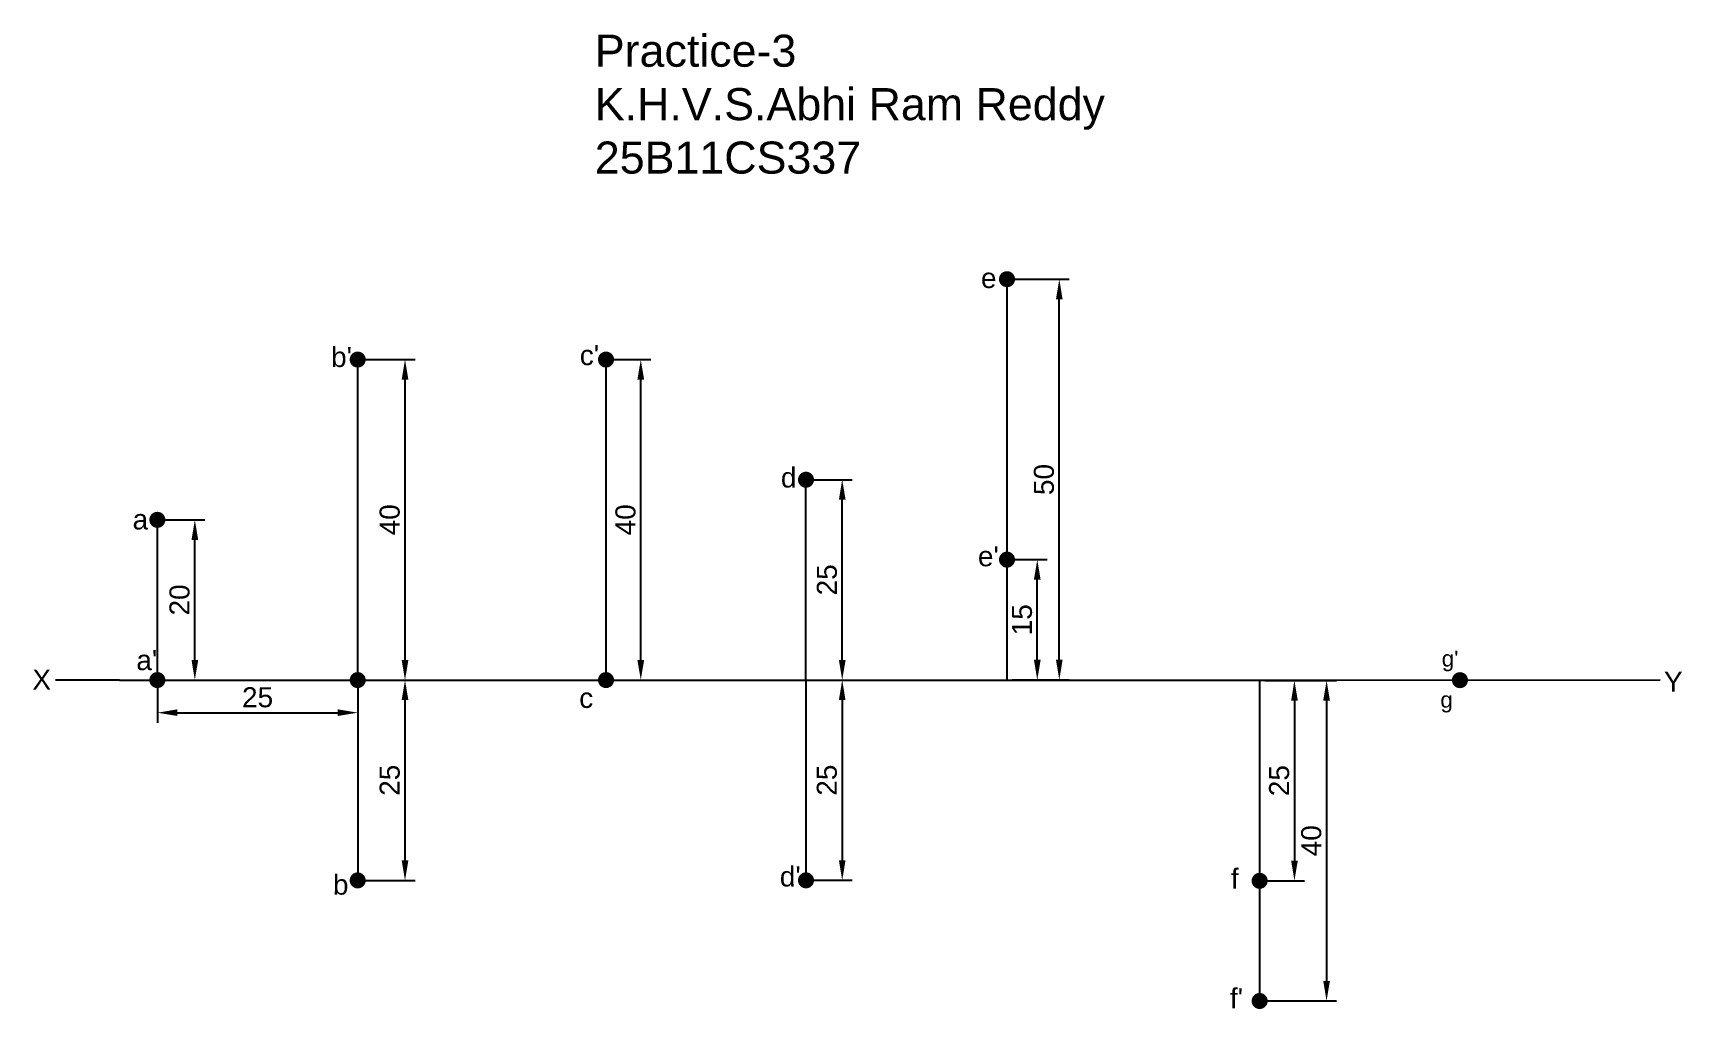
# Model space of a CAD drawing. Header units: millimetres. Extents: x 69 to 275, y 34 to 156.
import ezdxf

# ---------------------------------------------------------------- set-up
doc = ezdxf.new("R2010")
doc.units = ezdxf.units.MM
doc.styles.get("Standard").update_dxf_attribs({"font": 'arial.ttf'})
doc.dimstyles.new('ISO-25', dxfattribs={"dimtxt": 2.5, "dimasz": 2.5, "dimexe": 1.25, "dimexo": 0.625, "dimtad": 1, "dimtxsty": 'Standard', "dimcen": 2.5, "dimadec": 0, "dimazin": 0, "dimtfac": 1, "dimtmove": 0, "dimatfit": 3, "dimfxl": 1, "dimarcsym": 0})

# ---------------------------------------------------------------- blocks, each defined once
blk = doc.blocks.new('*D1')
at = {"color": 0, "lineweight": -2, "transparency": 16777216}
for p, q in [((85.3, 94.9), (90.6, 94.9)), ((89.35, 77.4), (89.35, 92.4)), ((85.3, 74.9), (90.6, 74.9))]:
    blk.add_line(p, q, dxfattribs=at)
at = {"color": 0, "transparency": 16777216}
for points in [[(88.94, 92.4), (89.77, 92.4), (89.35, 94.9)], [(88.94, 77.4), (89.77, 77.4), (89.35, 74.9)]]:
    blk.add_solid(points, dxfattribs=at)
at = {"layer": 'Defpoints', "color": 0, "transparency": 16777216}
for p in [(84.68, 94.9), (89.35, 94.9), (84.68, 74.9)]:
    blk.add_point(p, dxfattribs=at)
at = {"color": 0, "transparency": 16777216, "insert": (87.45, 84.9), "char_height": 2.5, "attachment_point": 5, "rotation": 90}
blk.add_mtext('20', dxfattribs=at)
blk = doc.blocks.new('*D2')
at = {"color": 0, "lineweight": -2, "transparency": 16777216}
for p, q in [((84.68, 74.27), (84.68, 69.58)), ((109.68, 74.27), (109.68, 69.58)), ((87.18, 70.83), (107.18, 70.83))]:
    blk.add_line(p, q, dxfattribs=at)
at = {"color": 0, "transparency": 16777216}
for points in [[(87.18, 71.25), (87.18, 70.42), (84.68, 70.83)], [(107.18, 71.25), (107.18, 70.42), (109.68, 70.83)]]:
    blk.add_solid(points, dxfattribs=at)
at = {"layer": 'Defpoints', "color": 0, "transparency": 16777216}
for p in [(84.68, 74.9), (109.68, 74.9), (109.68, 70.83)]:
    blk.add_point(p, dxfattribs=at)
at = {"color": 0, "transparency": 16777216, "insert": (97.18, 72.74), "char_height": 2.5, "attachment_point": 5}
blk.add_mtext('25', dxfattribs=at)
blk = doc.blocks.new('*D3')
at = {"color": 0, "lineweight": -2, "transparency": 16777216}
for p, q in [((110.3, 114.9), (116.83, 114.9)), ((115.58, 77.4), (115.58, 112.4)), ((110.3, 74.9), (116.83, 74.9))]:
    blk.add_line(p, q, dxfattribs=at)
at = {"color": 0, "transparency": 16777216}
for points in [[(115.16, 112.4), (116, 112.4), (115.58, 114.9)], [(115.16, 77.4), (116, 77.4), (115.58, 74.9)]]:
    blk.add_solid(points, dxfattribs=at)
at = {"layer": 'Defpoints', "color": 0, "transparency": 16777216}
for p in [(109.68, 114.9), (115.58, 114.9), (109.68, 74.9)]:
    blk.add_point(p, dxfattribs=at)
at = {"color": 0, "transparency": 16777216, "insert": (113.68, 94.9), "char_height": 2.5, "attachment_point": 5, "rotation": 90}
blk.add_mtext('40', dxfattribs=at)
blk = doc.blocks.new('*D5')
at = {"color": 0, "lineweight": -2, "transparency": 16777216}
for p, q in [((110.3, 74.9), (116.83, 74.9)), ((115.58, 52.4), (115.58, 72.4)), ((110.3, 49.9), (116.83, 49.9))]:
    blk.add_line(p, q, dxfattribs=at)
at = {"color": 0, "transparency": 16777216}
for points in [[(115.16, 72.4), (116, 72.4), (115.58, 74.9)], [(115.16, 52.4), (116, 52.4), (115.58, 49.9)]]:
    blk.add_solid(points, dxfattribs=at)
at = {"layer": 'Defpoints', "color": 0, "transparency": 16777216}
for p in [(109.68, 74.9), (115.58, 74.9), (109.68, 49.9)]:
    blk.add_point(p, dxfattribs=at)
at = {"color": 0, "transparency": 16777216, "insert": (113.68, 62.4), "char_height": 2.5, "attachment_point": 5, "rotation": 90}
blk.add_mtext('25', dxfattribs=at)
blk = doc.blocks.new('*D16')
at = {"color": 0, "lineweight": -2, "transparency": 16777216}
for p, q in [((141.29, 114.9), (146.25, 114.9)), ((145, 77.4), (145, 112.4)), ((141.29, 74.9), (146.25, 74.9))]:
    blk.add_line(p, q, dxfattribs=at)
at = {"color": 0, "transparency": 16777216}
for points in [[(144.58, 112.4), (145.42, 112.4), (145, 114.9)], [(144.58, 77.4), (145.42, 77.4), (145, 74.9)]]:
    blk.add_solid(points, dxfattribs=at)
at = {"layer": 'Defpoints', "color": 0, "transparency": 16777216}
for p in [(140.66, 114.9), (145, 114.9), (140.66, 74.9)]:
    blk.add_point(p, dxfattribs=at)
at = {"color": 0, "transparency": 16777216, "insert": (143.1, 94.9), "char_height": 2.5, "attachment_point": 5, "rotation": 90}
blk.add_mtext('40', dxfattribs=at)
blk = doc.blocks.new('*D17')
at = {"color": 0, "lineweight": -2, "transparency": 16777216}
for p, q in [((166.24, 99.91), (171.39, 99.91)), ((170.14, 77.41), (170.14, 97.41)), ((166.24, 74.91), (171.39, 74.91))]:
    blk.add_line(p, q, dxfattribs=at)
at = {"color": 0, "transparency": 16777216}
for points in [[(169.72, 97.41), (170.56, 97.41), (170.14, 99.91)], [(169.72, 77.41), (170.56, 77.41), (170.14, 74.91)]]:
    blk.add_solid(points, dxfattribs=at)
at = {"layer": 'Defpoints', "color": 0, "transparency": 16777216}
for p in [(165.62, 99.91), (170.14, 99.91), (165.62, 74.91)]:
    blk.add_point(p, dxfattribs=at)
at = {"color": 0, "transparency": 16777216, "insert": (168.24, 87.41), "char_height": 2.5, "attachment_point": 5, "rotation": 90}
blk.add_mtext('25', dxfattribs=at)
blk = doc.blocks.new('*D18')
at = {"color": 0, "lineweight": -2, "transparency": 16777216}
for p, q in [((166.24, 74.91), (171.39, 74.91)), ((170.14, 72.41), (170.14, 52.41)), ((166.24, 49.91), (171.39, 49.91))]:
    blk.add_line(p, q, dxfattribs=at)
at = {"color": 0, "transparency": 16777216}
for points in [[(169.72, 72.41), (170.55, 72.41), (170.14, 74.91)], [(169.72, 52.41), (170.55, 52.41), (170.14, 49.91)]]:
    blk.add_solid(points, dxfattribs=at)
at = {"layer": 'Defpoints', "color": 0, "transparency": 16777216}
for p in [(165.62, 74.91), (165.62, 49.91), (170.14, 49.91)]:
    blk.add_point(p, dxfattribs=at)
at = {"color": 0, "transparency": 16777216, "insert": (168.23, 62.41), "char_height": 2.5, "attachment_point": 5, "rotation": 90}
blk.add_mtext('25', dxfattribs=at)
blk = doc.blocks.new('*D19')
at = {"color": 0, "lineweight": -2, "transparency": 16777216}
for p, q in [((191.33, 89.93), (195.73, 89.93)), ((194.48, 77.43), (194.48, 87.43)), ((191.33, 74.93), (195.73, 74.93))]:
    blk.add_line(p, q, dxfattribs=at)
at = {"color": 0, "transparency": 16777216}
for points in [[(194.06, 87.43), (194.9, 87.43), (194.48, 89.93)], [(194.06, 77.43), (194.9, 77.43), (194.48, 74.93)]]:
    blk.add_solid(points, dxfattribs=at)
at = {"layer": 'Defpoints', "color": 0, "transparency": 16777216}
for p in [(190.7, 89.93), (194.48, 89.93), (190.7, 74.93)]:
    blk.add_point(p, dxfattribs=at)
at = {"color": 0, "transparency": 16777216, "insert": (192.58, 82.43), "char_height": 2.5, "attachment_point": 5, "rotation": 90}
blk.add_mtext('15', dxfattribs=at)
blk = doc.blocks.new('*D20')
at = {"color": 0, "lineweight": -2, "transparency": 16777216}
for p, q in [((191.33, 124.93), (198.48, 124.93)), ((197.23, 77.43), (197.23, 122.43)), ((191.33, 74.93), (198.48, 74.93))]:
    blk.add_line(p, q, dxfattribs=at)
at = {"color": 0, "transparency": 16777216}
for points in [[(196.81, 122.43), (197.64, 122.43), (197.23, 124.93)], [(196.81, 77.43), (197.64, 77.43), (197.23, 74.93)]]:
    blk.add_solid(points, dxfattribs=at)
at = {"layer": 'Defpoints', "color": 0, "transparency": 16777216}
for p in [(190.7, 124.93), (197.23, 124.93), (190.7, 74.93)]:
    blk.add_point(p, dxfattribs=at)
at = {"color": 0, "transparency": 16777216, "insert": (195.32, 99.93), "char_height": 2.5, "attachment_point": 5, "rotation": 90}
blk.add_mtext('50', dxfattribs=at)
blk = doc.blocks.new('*D21')
at = {"color": 0, "lineweight": -2, "transparency": 16777216}
for p, q in [((222.86, 74.85), (227.82, 74.85)), ((226.57, 72.35), (226.57, 52.35)), ((222.86, 49.85), (227.82, 49.85))]:
    blk.add_line(p, q, dxfattribs=at)
at = {"color": 0, "transparency": 16777216}
for points in [[(226.16, 72.35), (226.99, 72.35), (226.57, 74.85)], [(226.16, 52.35), (226.99, 52.35), (226.57, 49.85)]]:
    blk.add_solid(points, dxfattribs=at)
at = {"layer": 'Defpoints', "color": 0, "transparency": 16777216}
for p in [(222.23, 74.85), (222.23, 49.85), (226.57, 49.85)]:
    blk.add_point(p, dxfattribs=at)
at = {"color": 0, "transparency": 16777216, "insert": (224.67, 62.35), "char_height": 2.5, "attachment_point": 5, "rotation": 90}
blk.add_mtext('25', dxfattribs=at)
blk = doc.blocks.new('*D22')
at = {"color": 0, "lineweight": -2, "transparency": 16777216}
for p, q in [((222.86, 74.85), (231.83, 74.85)), ((230.58, 72.35), (230.58, 37.35)), ((222.86, 34.85), (231.83, 34.85))]:
    blk.add_line(p, q, dxfattribs=at)
at = {"color": 0, "transparency": 16777216}
for points in [[(230.17, 72.35), (231, 72.35), (230.58, 74.85)], [(230.17, 37.35), (231, 37.35), (230.58, 34.85)]]:
    blk.add_solid(points, dxfattribs=at)
at = {"layer": 'Defpoints', "color": 0, "transparency": 16777216}
for p in [(222.23, 74.85), (222.23, 34.85), (230.58, 34.85)]:
    blk.add_point(p, dxfattribs=at)
at = {"color": 0, "transparency": 16777216, "insert": (228.68, 54.85), "char_height": 2.5, "attachment_point": 5, "rotation": 90}
blk.add_mtext('40', dxfattribs=at)

msp = doc.modelspace()

# ---------------------------------------------------------------- linework, layer by layer
for p, q in [((190.702, 74.932), (190.702, 124.932)), ((109.675, 74.9), (109.675, 114.9)), ((140.664, 74.9), (140.664, 114.9)), ((165.618, 74.907), (165.618, 99.907)), ((84.675, 74.9), (84.675, 94.9)), ((190.702, 74.932), (190.702, 89.932)), ((79.955, 74.9), (71.955, 74.9)), ((79.955, 74.9), (186.931, 74.9)), ((84.675, 74.9), (109.675, 74.9)), ((109.675, 74.9), (109.675, 49.9)), ((115.579, 74.9), (140.579, 74.9)), ((165.618, 74.907), (165.618, 49.907)), ((186.931, 74.9), (227.612, 74.9)), ((222.231, 74.849), (222.231, 34.849)), ((222.231, 74.849), (222.231, 49.849)), ((227.612, 74.9), (272.209, 74.939)), ((247.226, 74.89), (272.209, 74.939))]:
    msp.add_line(p, q)
at = {"const_width": 1}
for points in [[(190.202, 124.932, 1), (191.202, 124.932, 1)], [(109.175, 114.9, 1), (110.175, 114.9, 1)], [(140.164, 114.9, 1), (141.164, 114.9, 1)], [(165.118, 99.907, 1), (166.118, 99.907, 1)], [(84.175, 94.9, 1), (85.175, 94.9, 1)], [(190.202, 89.932, 1), (191.202, 89.932, 1)], [(84.175, 74.9, 1), (85.175, 74.9, 1)], [(109.175, 74.9, 1), (110.175, 74.9, 1)], [(140.164, 74.9, 1), (141.164, 74.9, 1)], [(246.726, 74.89, 1), (247.726, 74.89, 1)], [(109.175, 49.9, 1), (110.175, 49.9, 1)], [(165.118, 49.907, 1), (166.118, 49.907, 1)], [(221.731, 49.849, 1), (222.731, 49.849, 1)], [(221.731, 34.849, 1), (222.731, 34.849, 1)]]:
    msp.add_lwpolyline(points, format="xyb", close=True, dxfattribs=at)

# ---------------------------------------------------------------- texts
at = {"attachment_point": 1}
for s, width, insert, char_height in [('Practice-3\\PK.H.V.S.Abhi Ram Reddy\\P25B11CS337', 137.18591, (139.263, 155.446), 4), ('e', 4.04758, (187.453, 126.328), 2.5), ("b'", 4.04758, (106.352, 116.472), 2.5), ("c'", 4.04758, (137.391, 116.7), 2.5), ('d', 4.04758, (162.484, 101.429), 2.5), ('a', 4.04758, (81.58, 96.202), 2.5), ("e'", 4.04758, (187.074, 91.605), 2.5), ("a'", 4.04758, (82.052, 78.642), 2.5), ("g'", 4.04758, (244.954, 78.59), 2), ('X', 5.69366, (69.074, 76.212), 2.5), ('Y', 1.95918, (272.686, 75.953), 2.5), ('c', 4.04758, (137.318, 73.925), 2.5), ('g', 4.04758, (244.786, 73.452), 2), ("d'", 4.04758, (162.351, 51.639), 2.5), ('f', 4.04758, (218.649, 51.383), 2.5), ('b', 4.04758, (106.586, 50.62), 2.5), ("f'", 4.04758, (218.523, 36.449), 2.5)]:
    msp.add_mtext_dynamic_manual_height_columns(s, width=width, gutter_width=12.5, heights=[0], dxfattribs=dict(at, insert=insert, char_height=char_height))

# ---------------------------------------------------------------- dimensions: what is measured, and where the dimension line sits
for base, p1, p2, picture, middle in [((197.226, 124.932), (190.702, 74.932), (190.702, 124.932), '*D20', (195.325, 99.932)), ((115.579, 114.9), (109.675, 74.9), (109.675, 114.9), '*D3', (113.677, 94.9)), ((145, 114.9), (140.664, 74.9), (140.664, 114.9), '*D16', (143.099, 94.9)), ((170.14, 99.907), (165.618, 74.907), (165.618, 99.907), '*D17', (168.238, 87.407)), ((89.353, 94.9), (84.675, 74.9), (84.675, 94.9), '*D1', (87.452, 84.9)), ((194.481, 89.932), (190.702, 74.932), (190.702, 89.932), '*D19', (192.579, 82.432)), ((115.579, 74.9), (109.675, 49.9), (109.675, 74.9), '*D5', (113.677, 62.4)), ((170.136, 49.907), (165.618, 74.907), (165.618, 49.907), '*D18', (168.235, 62.407)), ((226.572, 49.849), (222.231, 74.849), (222.231, 49.849), '*D21', (224.671, 62.349)), ((230.584, 34.849), (222.231, 74.849), (222.231, 34.849), '*D22', (228.682, 54.849))]:
    dim = msp.add_linear_dim(base=base, p1=p1, p2=p2, angle=90, dimstyle='ISO-25')
    dim.commit()
    dim.dimension.update_dxf_attribs({"geometry": picture, "text_midpoint": middle})
dim = msp.add_linear_dim(base=(109.675, 70.834), p1=(84.675, 74.9), p2=(109.675, 74.9), dimstyle='ISO-25')
dim.commit()
dim.dimension.update_dxf_attribs({"geometry": '*D2', "text_midpoint": (97.175, 72.736)})

doc.saveas('drawing.dxf')
